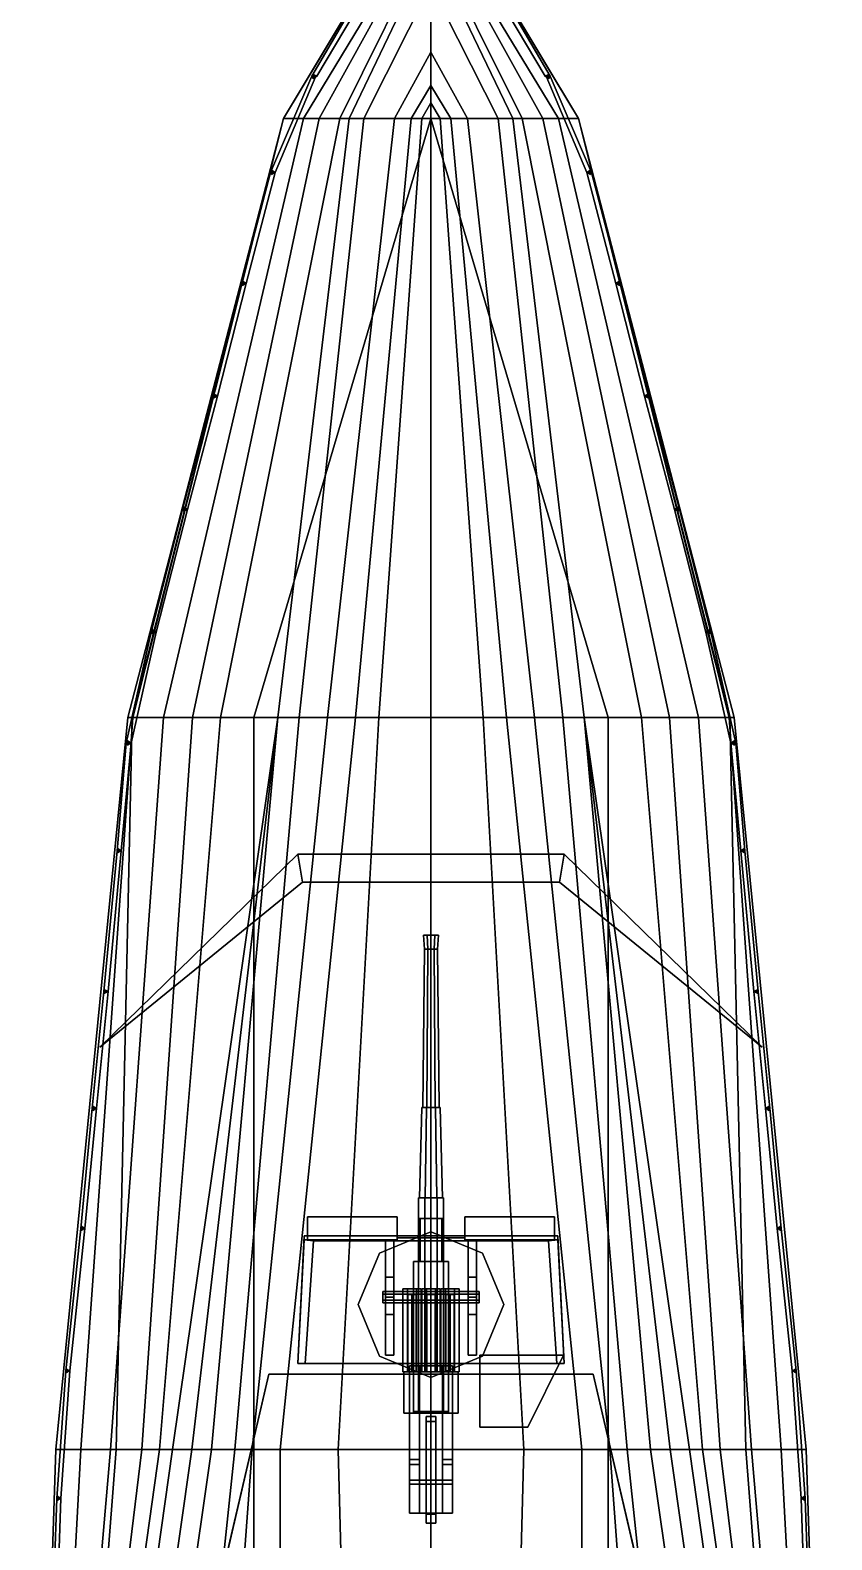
# Model space of a CAD drawing. Header units: millimetres. Extents: x -5 to 5, y -53 to 71.
# Drawn here: x -4.84 to 4.84, y 32.37 to 50.6 of the extents above; entities that cross this region are included whole.
import ezdxf

# ---------------------------------------------------------------- set-up
doc = ezdxf.new("R2010")
doc.units = ezdxf.units.MM
for name, color, linetype in [('gun', 1, 'Continuous'), ('r2', 6, 'Continuous'), ('railings', 6, 'Continuous'), ('sleeve', 5, 'Continuous'), ('turret', 2, 'Continuous')]:
    doc.layers.add(name, color=color, linetype=linetype)

msp = doc.modelspace()

# ---------------------------------------------------------------- linework, layer by layer
for points in [[(0, 52.5, 6.83), (0, 52.49, 6.62), (-1.78, 49.53, 5.99), (-1.78, 49.53, 6.21)], [(0, 52.5, 6.83), (0, 52.5, 6.83), (-1.78, 49.53, 6.21), (0, 49.53, 6.23)], [(1.78, 49.53, 6.21), (1.78, 49.53, 5.99), (0, 52.49, 6.62), (0, 52.5, 6.83)], [(0, 49.53, 6.23), (1.78, 49.53, 6.21), (0, 52.5, 6.83)], [(0, 52.49, 6.62), (0, 52.07, 5.67), (-1.54, 49.53, 5.67), (-1.78, 49.53, 5.99)], [(1.78, 49.53, 5.99), (1.54, 49.53, 5.67), (0, 52.07, 5.67), (0, 52.49, 6.62)], [(0, 52.07, 5.67), (0, 51.97, 5.39), (-1.35, 49.53, 5.39), (-1.54, 49.53, 5.67)], [(0, 51.97, 5.39), (0, 51.75, 4.77), (-1.1, 49.53, 4.77), (-1.35, 49.53, 5.39)], [(1.54, 49.53, 5.67), (1.35, 49.53, 5.39), (0, 51.97, 5.39), (0, 52.07, 5.67)], [(1.35, 49.53, 5.39), (1.1, 49.53, 4.77), (0, 51.75, 4.77), (0, 51.97, 5.39)], [(0, 51.75, 4.77), (0, 51.59, 4.27), (-0.99, 49.53, 4.27), (-1.1, 49.53, 4.77)], [(0, 51.59, 4.27), (0, 51.14, 2.89), (-0.81, 49.53, 2.89), (-0.99, 49.53, 4.27)], [(1.1, 49.53, 4.77), (0.99, 49.53, 4.27), (0, 51.59, 4.27), (0, 51.75, 4.77)], [(0.99, 49.53, 4.27), (0.81, 49.53, 2.89), (0, 51.14, 2.89), (0, 51.59, 4.27)], [(0, 51.14, 2.89), (0, 50.33, 0.04), (-0.44, 49.53, 0.04), (-0.81, 49.53, 2.89)], [(0.81, 49.53, 2.89), (0.44, 49.53, 0.04), (0, 50.33, 0.04), (0, 51.14, 2.89)], [(0, 50.33, 0.04), (0, 49.93, -1.58), (-0.24, 49.53, -1.58), (-0.44, 49.53, 0.04)], [(0.44, 49.53, 0.04), (0.24, 49.53, -1.58), (0, 49.93, -1.58), (0, 50.33, 0.04)], [(0, 49.93, -1.58), (0, 49.72, -2.61), (-0.11, 49.53, -2.61), (-0.24, 49.53, -1.58)], [(0.24, 49.53, -1.58), (0.11, 49.53, -2.61), (0, 49.72, -2.61), (0, 49.93, -1.58)], [(0, 49.53, -2.91), (-0.11, 49.53, -2.61), (0, 49.72, -2.61), (0, 49.65, -2.91)], [(0, 49.65, -2.91), (0, 49.72, -2.61), (0.11, 49.53, -2.61), (0, 49.53, -2.91)], [(-1.78, 49.53, 6.21), (-1.78, 49.53, 5.99), (-3.6, 42.3, 5.27), (-3.66, 42.3, 5.46)], [(-1.78, 49.53, 6.21), (-1.78, 49.53, 6.21), (-3.66, 42.3, 5.46), (-3.61, 42.3, 5.53)], [(0, 49.53, 6.23), (-1.78, 49.53, 6.21), (-3.61, 42.3, 5.53), (-2.14, 42.3, 5.55)], [(-1.78, 49.53, 5.99), (-1.54, 49.53, 5.67), (-3.23, 42.3, 4.77), (-3.6, 42.3, 5.27)], [(-1.54, 49.53, 5.67), (-1.35, 49.53, 5.39), (-2.88, 42.3, 4.01), (-3.23, 42.3, 4.77)], [(-1.35, 49.53, 5.39), (-1.1, 49.53, 4.77), (-2.54, 42.3, 2.89), (-2.88, 42.3, 4.01)], [(-1.1, 49.53, 4.77), (-0.99, 49.53, 4.27), (-1.85, 42.3, 0.04), (-2.54, 42.3, 2.89)], [(0, 49.53, 6.23), (0, 49.53, 6.23), (-2.14, 42.3, 5.55), (0, 42.3, 5.6)], [(-0.99, 49.53, 4.27), (-0.81, 49.53, 2.89), (-1.59, 42.3, -0.83), (-1.85, 42.3, 0.04)], [(-0.81, 49.53, 2.89), (-0.44, 49.53, 0.04), (-1.25, 42.3, -1.58), (-1.59, 42.3, -0.83)], [(-0.44, 49.53, 0.04), (-0.24, 49.53, -1.58), (-0.91, 42.3, -2.13), (-1.25, 42.3, -1.58)], [(-0.24, 49.53, -1.58), (-0.11, 49.53, -2.61), (-0.63, 42.3, -2.45), (-0.91, 42.3, -2.13)], [(0, 42.3, -2.91), (-0.63, 42.3, -2.45), (-0.11, 49.53, -2.61), (0, 49.53, -2.91)], [(0, 49.53, -2.91), (0.11, 49.53, -2.61), (0.63, 42.3, -2.45), (0, 42.3, -2.91)], [(0, 42.3, 5.6), (2.14, 42.3, 5.55), (0, 49.53, 6.23)], [(2.14, 42.3, 5.55), (3.61, 42.3, 5.53), (1.78, 49.53, 6.21), (0, 49.53, 6.23)], [(0.91, 42.3, -2.13), (0.63, 42.3, -2.45), (0.11, 49.53, -2.61), (0.24, 49.53, -1.58)], [(1.25, 42.3, -1.58), (0.91, 42.3, -2.13), (0.24, 49.53, -1.58), (0.44, 49.53, 0.04)], [(1.59, 42.3, -0.83), (1.25, 42.3, -1.58), (0.44, 49.53, 0.04), (0.81, 49.53, 2.89)], [(1.85, 42.3, 0.04), (1.59, 42.3, -0.83), (0.81, 49.53, 2.89), (0.99, 49.53, 4.27)], [(2.54, 42.3, 2.89), (1.85, 42.3, 0.04), (0.99, 49.53, 4.27), (1.1, 49.53, 4.77)], [(2.88, 42.3, 4.01), (2.54, 42.3, 2.89), (1.1, 49.53, 4.77), (1.35, 49.53, 5.39)], [(3.23, 42.3, 4.77), (2.88, 42.3, 4.01), (1.35, 49.53, 5.39), (1.54, 49.53, 5.67)], [(3.6, 42.3, 5.27), (3.23, 42.3, 4.77), (1.54, 49.53, 5.67), (1.78, 49.53, 5.99)], [(3.66, 42.3, 5.46), (3.6, 42.3, 5.27), (1.78, 49.53, 5.99), (1.78, 49.53, 6.21)], [(3.61, 42.3, 5.53), (3.66, 42.3, 5.46), (1.78, 49.53, 6.21)], [(-3.66, 42.3, 5.46), (-3.6, 42.3, 5.27), (-4.23, 33.46, 4.51), (-4.53, 33.46, 5.33)], [(-3.61, 42.3, 5.53), (-3.66, 42.3, 5.46), (-4.53, 33.46, 5.33), (-3.8, 33.46, 5.48)], [(-3.6, 42.3, 5.27), (-3.23, 42.3, 4.77), (-3.87, 33.46, 3.31), (-4.23, 33.46, 4.51)], [(-3.23, 42.3, 4.77), (-2.88, 42.3, 4.01), (-3.49, 33.46, 1.33), (-3.87, 33.46, 3.31)], [(-2.14, 42.3, 5.55), (-3.61, 42.3, 5.53), (-3.8, 33.46, 5.48), (-2.14, 33.46, 5.55)], [(-2.88, 42.3, 4.01), (-2.54, 42.3, 2.89), (-3.28, 33.46, 0.07), (-3.49, 33.46, 1.33)], [(-2.54, 42.3, 2.89), (-1.85, 42.3, 0.04), (-3.12, 33.46, -0.54), (-3.28, 33.46, 0.07)], [(-1.85, 42.3, 0.04), (-1.85, 42.3, 0.04), (-2.89, 33.46, -1.2), (-3.12, 33.46, -0.54)], [(-1.85, 42.3, 0.04), (-1.85, 42.3, 0.04), (-2.65, 33.46, -1.58), (-2.89, 33.46, -1.2)], [(-1.85, 42.3, 0.04), (-1.59, 42.3, -0.83), (-2.37, 33.46, -1.92), (-2.65, 33.46, -1.58)], [(-1.59, 42.3, -0.83), (-1.25, 42.3, -1.58), (-2.16, 33.46, -2.13), (-2.37, 33.46, -1.92)], [(-1.25, 42.3, -1.58), (-0.91, 42.3, -2.13), (-1.82, 33.46, -2.34), (-2.16, 33.46, -2.13)], [(0, 42.3, 5.6), (-2.14, 42.3, 5.55), (-2.14, 33.46, 5.55), (0, 33.46, 5.6)], [(-0.91, 42.3, -2.13), (-0.63, 42.3, -2.45), (-1.12, 33.46, -2.65), (-1.82, 33.46, -2.34)], [(0, 33.46, -2.91), (-1.12, 33.46, -2.65), (-0.63, 42.3, -2.45), (0, 42.3, -2.91)], [(0, 42.3, -2.91), (0.63, 42.3, -2.45), (1.12, 33.46, -2.65), (0, 33.46, -2.91)], [(0, 33.46, 5.6), (2.14, 33.46, 5.55), (2.14, 42.3, 5.55), (0, 42.3, 5.6)], [(1.82, 33.46, -2.34), (1.12, 33.46, -2.65), (0.63, 42.3, -2.45), (0.91, 42.3, -2.13)], [(2.16, 33.46, -2.13), (1.82, 33.46, -2.34), (0.91, 42.3, -2.13), (1.25, 42.3, -1.58)], [(2.37, 33.46, -1.92), (2.16, 33.46, -2.13), (1.25, 42.3, -1.58), (1.59, 42.3, -0.83)], [(2.65, 33.46, -1.58), (2.37, 33.46, -1.92), (1.59, 42.3, -0.83), (1.85, 42.3, 0.04)], [(3.28, 33.46, 0.07), (3.12, 33.46, -0.54), (1.85, 42.3, 0.04), (2.54, 42.3, 2.89)], [(2.89, 33.46, -1.2), (2.65, 33.46, -1.58), (1.85, 42.3, 0.04)], [(3.12, 33.46, -0.54), (2.89, 33.46, -1.2), (1.85, 42.3, 0.04)], [(2.14, 33.46, 5.55), (3.8, 33.46, 5.48), (3.61, 42.3, 5.53), (2.14, 42.3, 5.55)], [(3.49, 33.46, 1.33), (3.28, 33.46, 0.07), (2.54, 42.3, 2.89), (2.88, 42.3, 4.01)], [(3.87, 33.46, 3.31), (3.49, 33.46, 1.33), (2.88, 42.3, 4.01), (3.23, 42.3, 4.77)], [(4.23, 33.46, 4.51), (3.87, 33.46, 3.31), (3.23, 42.3, 4.77), (3.6, 42.3, 5.27)], [(4.53, 33.46, 5.33), (4.23, 33.46, 4.51), (3.6, 42.3, 5.27), (3.66, 42.3, 5.46)], [(3.8, 33.46, 5.48), (4.53, 33.46, 5.33), (3.66, 42.3, 5.46), (3.61, 42.3, 5.53)], [(-4, 38.32, 5.55), (-4, 38.32, 5.61), (-1.61, 40.65, 6.47), (-1.55, 40.31, 5.55)], [(-1.55, 40.31, 5.55), (-1.61, 40.65, 6.47), (-4, 38.32, 5.61), (-4, 38.32, 5.55)], [(1.55, 40.31, 5.55), (1.61, 40.65, 6.47), (-1.61, 40.65, 6.47), (-1.55, 40.31, 5.55)], [(-1.55, 40.31, 5.55), (-1.61, 40.65, 6.47), (1.61, 40.65, 6.47), (1.55, 40.31, 5.55)], [(1.55, 40.31, 5.55), (1.61, 40.65, 6.47), (4, 38.32, 5.61), (4, 38.32, 5.55)], [(4, 38.32, 5.55), (4, 38.32, 5.61), (1.61, 40.65, 6.47), (1.55, 40.31, 5.55)], [(-2.57, 31.75, 7.61), (-1.96, 34.37, 8.42), (-2.36, 32.64, 8.26), (-3.03, 29.76, 7.5)], [(-3.03, 29.76, 7.5), (-2.36, 32.64, 8.26), (-1.96, 34.37, 8.42), (-2.57, 31.75, 7.61)], [(-2.57, 31.75, 7.61), (-1.96, 34.37, 8.42), (1.96, 34.37, 8.42), (2.57, 31.75, 7.61)], [(2.57, 31.75, 7.61), (1.96, 34.37, 8.42), (-1.96, 34.37, 8.42), (-2.57, 31.75, 7.61)], [(2.57, 31.75, 7.61), (1.96, 34.37, 8.42), (2.36, 32.64, 8.26), (3.03, 29.76, 7.5)], [(3.03, 29.76, 7.5), (2.36, 32.64, 8.26), (1.96, 34.37, 8.42), (2.57, 31.75, 7.61)], [(-4.53, 33.46, 5.33), (-4.23, 33.46, 4.51), (-4.74, 23.96, 4.15), (-4.84, 23.96, 5.29)], [(-3.8, 33.46, 5.48), (-4.53, 33.46, 5.33), (-4.84, 23.96, 5.29), (-4.54, 23.96, 5.34)], [(-4.23, 33.46, 4.51), (-3.87, 33.46, 3.31), (-4.69, 23.96, 2.83), (-4.74, 23.96, 4.15)], [(-3.87, 33.46, 3.31), (-3.49, 33.46, 1.33), (-4.65, 23.96, 1.33), (-4.69, 23.96, 2.83)], [(-3.49, 33.46, 1.33), (-3.28, 33.46, 0.07), (-4.61, 23.96, 0.07), (-4.65, 23.96, 1.33)], [(-3.28, 33.46, 0.07), (-3.12, 33.46, -0.54), (-4.46, 23.96, -0.54), (-4.61, 23.96, 0.07)], [(-2.14, 33.46, 5.55), (-3.8, 33.46, 5.48), (-4.54, 23.96, 5.34), (-2.14, 23.96, 5.44)], [(-3.12, 33.46, -0.54), (-2.89, 33.46, -1.2), (-4.24, 23.96, -1.2), (-4.46, 23.96, -0.54)], [(-2.89, 33.46, -1.2), (-2.65, 33.46, -1.58), (-4.01, 23.96, -1.58), (-4.24, 23.96, -1.2)], [(-2.65, 33.46, -1.58), (-2.37, 33.46, -1.92), (-3.37, 23.96, -2.08), (-4.01, 23.96, -1.58)], [(-2.37, 33.46, -1.92), (-2.16, 33.46, -2.13), (-2.86, 23.96, -2.34), (-3.37, 23.96, -2.08)], [(-2.16, 33.46, -2.13), (-1.82, 33.46, -2.34), (-1.82, 23.96, -2.62), (-2.86, 23.96, -2.34)], [(0, 33.46, 5.6), (-2.14, 33.46, 5.55), (-2.14, 23.96, 5.44), (0, 23.96, 5.46)], [(-1.82, 33.46, -2.34), (-1.12, 33.46, -2.65), (-0.87, 23.96, -2.79), (-1.82, 23.96, -2.62)], [(0, 23.96, -2.91), (-0.87, 23.96, -2.79), (-1.12, 33.46, -2.65), (0, 33.46, -2.91)], [(0, 33.46, -2.91), (1.12, 33.46, -2.65), (0.87, 23.96, -2.79), (0, 23.96, -2.91)], [(0, 23.96, 5.46), (2.14, 23.96, 5.44), (2.14, 33.46, 5.55), (0, 33.46, 5.6)], [(1.82, 23.96, -2.62), (0.87, 23.96, -2.79), (1.12, 33.46, -2.65), (1.82, 33.46, -2.34)], [(2.86, 23.96, -2.34), (1.82, 23.96, -2.62), (1.82, 33.46, -2.34), (2.16, 33.46, -2.13)], [(2.14, 23.96, 5.44), (4.54, 23.96, 5.34), (3.8, 33.46, 5.48), (2.14, 33.46, 5.55)], [(3.37, 23.96, -2.08), (2.86, 23.96, -2.34), (2.16, 33.46, -2.13), (2.37, 33.46, -1.92)], [(4.01, 23.96, -1.58), (3.37, 23.96, -2.08), (2.37, 33.46, -1.92), (2.65, 33.46, -1.58)], [(4.24, 23.96, -1.2), (4.01, 23.96, -1.58), (2.65, 33.46, -1.58), (2.89, 33.46, -1.2)], [(4.46, 23.96, -0.54), (4.24, 23.96, -1.2), (2.89, 33.46, -1.2), (3.12, 33.46, -0.54)], [(4.61, 23.96, 0.07), (4.46, 23.96, -0.54), (3.12, 33.46, -0.54), (3.28, 33.46, 0.07)], [(4.65, 23.96, 1.33), (4.61, 23.96, 0.07), (3.28, 33.46, 0.07), (3.49, 33.46, 1.33)], [(4.69, 23.96, 2.83), (4.65, 23.96, 1.33), (3.49, 33.46, 1.33), (3.87, 33.46, 3.31)], [(4.54, 23.96, 5.34), (4.84, 23.96, 5.29), (4.53, 33.46, 5.33), (3.8, 33.46, 5.48)], [(4.74, 23.96, 4.15), (4.69, 23.96, 2.83), (3.87, 33.46, 3.31), (4.23, 33.46, 4.51)], [(4.84, 23.96, 5.29), (4.74, 23.96, 4.15), (4.23, 33.46, 4.51), (4.53, 33.46, 5.33)]]:
    msp.add_3dface(points)
at = {"layer": 'gun'}
for points in [[(-0.045, 39.67, 7.158), (-0.09, 39.67, 7.08), (-0.08, 39.5, 7.08), (-0.04, 39.5, 7.149)], [(-0.09, 39.67, 7.08), (-0.045, 39.67, 7.002), (-0.04, 39.5, 7.011), (-0.08, 39.5, 7.08)], [(0.09, 39.67, 7.08), (-0.09, 39.67, 7.08), (-0.045, 39.67, 7.158), (0.045, 39.67, 7.158)], [(0.045, 39.67, 7.002), (-0.045, 39.67, 7.002), (-0.09, 39.67, 7.08), (0.09, 39.67, 7.08)], [(0.045, 39.67, 7.158), (-0.045, 39.67, 7.158), (-0.04, 39.5, 7.149), (0.04, 39.5, 7.149)], [(-0.045, 39.67, 7.002), (0.045, 39.67, 7.002), (0.04, 39.5, 7.011), (-0.04, 39.5, 7.011)], [(0.09, 39.67, 7.08), (0.045, 39.67, 7.158), (0.04, 39.5, 7.149), (0.08, 39.5, 7.08)], [(0.045, 39.67, 7.002), (0.09, 39.67, 7.08), (0.08, 39.5, 7.08), (0.04, 39.5, 7.011)], [(-0.04, 39.5, 7.149), (-0.08, 39.5, 7.08), (-0.1, 37.59, 7.08), (-0.05, 37.59, 7.167)], [(-0.08, 39.5, 7.08), (-0.04, 39.5, 7.011), (-0.05, 37.59, 6.993), (-0.1, 37.59, 7.08)], [(0.04, 39.5, 7.149), (-0.04, 39.5, 7.149), (-0.05, 37.59, 7.167), (0.05, 37.59, 7.167)], [(-0.04, 39.5, 7.011), (0.04, 39.5, 7.011), (0.05, 37.59, 6.993), (-0.05, 37.59, 6.993)], [(0.08, 39.5, 7.08), (0.04, 39.5, 7.149), (0.05, 37.59, 7.167), (0.1, 37.59, 7.08)], [(0.04, 39.5, 7.011), (0.08, 39.5, 7.08), (0.1, 37.59, 7.08), (0.05, 37.59, 6.993)], [(-0.055, 37.59, 7.175), (-0.11, 37.59, 7.08), (-0.14, 36.5, 7.08), (-0.07, 36.5, 7.201)], [(-0.11, 37.59, 7.08), (-0.055, 37.59, 6.985), (-0.07, 36.5, 6.959), (-0.14, 36.5, 7.08)], [(0.055, 37.59, 6.985), (-0.055, 37.59, 6.985), (-0.11, 37.59, 7.08), (0.11, 37.59, 7.08)], [(0.11, 37.59, 7.08), (-0.11, 37.59, 7.08), (-0.055, 37.59, 7.175), (0.055, 37.59, 7.175)], [(0.055, 37.59, 7.175), (-0.055, 37.59, 7.175), (-0.07, 36.5, 7.201), (0.07, 36.5, 7.201)], [(-0.055, 37.59, 6.985), (0.055, 37.59, 6.985), (0.07, 36.5, 6.959), (-0.07, 36.5, 6.959)], [(0.11, 37.59, 7.08), (0.055, 37.59, 7.175), (0.07, 36.5, 7.201), (0.14, 36.5, 7.08)], [(0.055, 37.59, 6.985), (0.11, 37.59, 7.08), (0.14, 36.5, 7.08), (0.07, 36.5, 6.959)], [(-0.075, 36.5, 7.21), (-0.15, 36.5, 7.08), (-0.15, 34.4, 7.08), (-0.075, 34.4, 7.21)], [(-0.15, 36.5, 7.08), (-0.075, 36.5, 6.95), (-0.075, 34.4, 6.95), (-0.15, 34.4, 7.08)], [(0.15, 36.5, 7.08), (-0.15, 36.5, 7.08), (-0.075, 36.5, 7.21), (0.075, 36.5, 7.21)], [(0.075, 36.5, 6.95), (-0.075, 36.5, 6.95), (-0.15, 36.5, 7.08), (0.15, 36.5, 7.08)], [(0.075, 36.5, 7.21), (-0.075, 36.5, 7.21), (-0.075, 34.4, 7.21), (0.075, 34.4, 7.21)], [(-0.075, 36.5, 6.95), (0.075, 36.5, 6.95), (0.075, 34.4, 6.95), (-0.075, 34.4, 6.95)], [(0.15, 36.5, 7.08), (0.075, 36.5, 7.21), (0.075, 34.4, 7.21), (0.15, 34.4, 7.08)], [(0.075, 36.5, 6.95), (0.15, 36.5, 7.08), (0.15, 34.4, 7.08), (0.075, 34.4, 6.95)], [(-0.23, 35.33, 6.92), (-0.28, 35.33, 6.87), (-0.28, 34.4, 6.87), (-0.23, 34.4, 6.92)], [(-0.28, 35.33, 6.87), (-0.23, 35.33, 6.82), (-0.23, 34.4, 6.82), (-0.28, 34.4, 6.87)], [(-0.18, 35.33, 6.87), (-0.23, 35.33, 6.92), (-0.23, 34.4, 6.92), (-0.18, 34.4, 6.87)], [(-0.23, 35.33, 6.82), (-0.18, 35.33, 6.87), (-0.18, 34.4, 6.87), (-0.23, 34.4, 6.82)], [(0, 35.33, 7.44), (-0.05, 35.33, 7.39), (-0.05, 34.4, 7.39), (0, 34.4, 7.44)], [(-0.05, 35.33, 7.39), (0, 35.33, 7.34), (0, 34.4, 7.34), (-0.05, 34.4, 7.39)], [(0.05, 35.33, 7.39), (0, 35.33, 7.44), (0, 34.4, 7.44), (0.05, 34.4, 7.39)], [(0, 35.33, 7.34), (0.05, 35.33, 7.39), (0.05, 34.4, 7.39), (0, 34.4, 7.34)], [(0.23, 35.33, 6.92), (0.18, 35.33, 6.87), (0.18, 34.4, 6.87), (0.23, 34.4, 6.92)], [(0.18, 35.33, 6.87), (0.23, 35.33, 6.82), (0.23, 34.4, 6.82), (0.18, 34.4, 6.87)], [(0.28, 35.33, 6.87), (0.23, 35.33, 6.92), (0.23, 34.4, 6.92), (0.28, 34.4, 6.87)], [(0.23, 35.33, 6.82), (0.28, 35.33, 6.87), (0.28, 34.4, 6.87), (0.23, 34.4, 6.82)], [(0.33, 34.4, 6.78), (0.33, 33.9, 6.78), (-0.33, 33.9, 6.78), (-0.33, 34.4, 6.78)], [(-0.33, 34.4, 6.78), (-0.33, 33.9, 6.78), (-0.33, 33.9, 6.92), (-0.33, 34.4, 6.92)], [(0.33, 34.4, 6.92), (0.33, 34.4, 6.78), (-0.33, 34.4, 6.78), (-0.33, 34.4, 6.92)], [(-0.33, 34.4, 6.92), (-0.33, 33.9, 6.92), (-0.21, 33.9, 6.92), (-0.21, 34.4, 6.92)], [(-0.21, 34.4, 6.92), (-0.21, 33.9, 6.92), (-0.21, 33.9, 7.29), (-0.21, 34.4, 7.29)], [(0.21, 34.4, 7.29), (0.21, 34.4, 6.92), (-0.21, 34.4, 6.92), (-0.21, 34.4, 7.29)], [(-0.21, 34.4, 7.29), (-0.21, 33.92, 7.29), (-0.15, 33.92, 7.51), (-0.15, 34.4, 7.51)], [(0.15, 34.4, 7.51), (0.21, 34.4, 7.29), (-0.21, 34.4, 7.29), (-0.15, 34.4, 7.51)], [(-0.15, 34.4, 7.51), (-0.15, 33.92, 7.51), (0.15, 33.92, 7.51), (0.15, 34.4, 7.51)], [(0.15, 33.92, 7.51), (0.21, 33.92, 7.29), (0.21, 34.4, 7.29), (0.15, 34.4, 7.51)], [(0.21, 33.9, 7.29), (0.21, 33.9, 6.92), (0.21, 34.4, 6.92), (0.21, 34.4, 7.29)], [(0.21, 34.4, 6.92), (0.21, 33.9, 6.92), (0.33, 33.9, 6.92), (0.33, 34.4, 6.92)], [(0.33, 33.9, 6.92), (0.33, 33.9, 6.78), (0.33, 34.4, 6.78), (0.33, 34.4, 6.92)], [(-0.21, 33.92, 7.29), (-0.21, 33.9, 7.29), (0.21, 33.9, 7.29), (0.21, 33.92, 7.29)], [(-0.15, 33.92, 7.51), (-0.21, 33.92, 7.29), (0.21, 33.92, 7.29), (0.15, 33.92, 7.51)], [(-0.33, 33.9, 6.92), (-0.33, 33.9, 6.78), (0.33, 33.9, 6.78), (0.33, 33.9, 6.92)], [(-0.21, 33.9, 7.29), (-0.21, 33.9, 6.92), (0.21, 33.9, 6.92), (0.21, 33.9, 7.29)]]:
    msp.add_3dface(points, dxfattribs=at)
at = {"layer": 'r2'}
for points in [[(-1.44, 50.04, 7.23), (-0.74, 51.24, 7.48), (-0.69, 51.2, 7.48), (-1.38, 50.04, 7.23)], [(-1.38, 50.04, 7.23), (-0.69, 51.2, 7.48), (-0.74, 51.24, 7.48), (-1.44, 50.04, 7.23)], [(-1.88, 48.88, 7.08), (-1.39, 50.04, 7.23), (-1.44, 50.04, 7.23), (-1.94, 48.88, 7.08)], [(-1.94, 48.88, 7.08), (-1.44, 50.04, 7.23), (-1.39, 50.04, 7.23), (-1.88, 48.88, 7.08)], [(-1.425, 50.066, 6.31), (-1.38, 50.04, 6.31), (-1.38, 50.04, 7.23), (-1.425, 50.066, 7.23)], [(-1.425, 50.014, 6.31), (-1.425, 50.066, 6.31), (-1.425, 50.066, 7.23), (-1.425, 50.014, 7.23)], [(-1.38, 50.04, 6.31), (-1.425, 50.014, 6.31), (-1.425, 50.014, 7.23), (-1.38, 50.04, 7.23)], [(-2.29, 47.54, 6.95), (-1.94, 48.88, 7.08), (-1.88, 48.88, 7.08), (-2.23, 47.54, 6.95)], [(-2.23, 47.54, 6.95), (-1.88, 48.88, 7.08), (-1.94, 48.88, 7.08), (-2.29, 47.54, 6.95)], [(-1.925, 48.906, 6.16), (-1.88, 48.88, 6.16), (-1.88, 48.88, 7.08), (-1.925, 48.906, 7.08)], [(-1.925, 48.854, 6.16), (-1.925, 48.906, 6.16), (-1.925, 48.906, 7.08), (-1.925, 48.854, 7.08)], [(-1.88, 48.88, 6.16), (-1.925, 48.854, 6.16), (-1.925, 48.854, 7.08), (-1.88, 48.88, 7.08)], [(-2.64, 46.18, 6.8), (-2.29, 47.54, 6.95), (-2.23, 47.54, 6.95), (-2.58, 46.18, 6.8)], [(-2.58, 46.18, 6.8), (-2.23, 47.54, 6.95), (-2.29, 47.54, 6.95), (-2.64, 46.18, 6.8)], [(-2.275, 47.566, 6.03), (-2.23, 47.54, 6.03), (-2.23, 47.54, 6.95), (-2.275, 47.566, 6.95)], [(-2.275, 47.514, 6.03), (-2.275, 47.566, 6.03), (-2.275, 47.566, 6.95), (-2.275, 47.514, 6.95)], [(-2.23, 47.54, 6.03), (-2.275, 47.514, 6.03), (-2.275, 47.514, 6.95), (-2.23, 47.54, 6.95)], [(-2.94, 44.81, 6.66), (-2.58, 46.18, 6.8), (-2.64, 46.18, 6.8), (-3, 44.81, 6.66)], [(-3, 44.81, 6.66), (-2.64, 46.18, 6.8), (-2.58, 46.18, 6.8), (-2.94, 44.81, 6.66)], [(-2.625, 46.206, 5.88), (-2.58, 46.18, 5.88), (-2.58, 46.18, 6.8), (-2.625, 46.206, 6.8)], [(-2.625, 46.154, 5.88), (-2.625, 46.206, 5.88), (-2.625, 46.206, 6.8), (-2.625, 46.154, 6.8)], [(-2.58, 46.18, 5.88), (-2.625, 46.154, 5.88), (-2.625, 46.154, 6.8), (-2.58, 46.18, 6.8)], [(-3.32, 43.33, 6.52), (-2.94, 44.81, 6.66), (-3, 44.81, 6.66), (-3.38, 43.33, 6.52)], [(-3.38, 43.33, 6.52), (-3, 44.81, 6.66), (-2.94, 44.81, 6.66), (-3.32, 43.33, 6.52)], [(-2.985, 44.836, 5.74), (-2.94, 44.81, 5.74), (-2.94, 44.81, 6.66), (-2.985, 44.836, 6.66)], [(-2.985, 44.784, 5.74), (-2.985, 44.836, 5.74), (-2.985, 44.836, 6.66), (-2.985, 44.784, 6.66)], [(-2.94, 44.81, 5.74), (-2.985, 44.784, 5.74), (-2.985, 44.784, 6.66), (-2.94, 44.81, 6.66)], [(-3.62, 41.99, 6.47), (-3.32, 43.33, 6.52), (-3.38, 43.33, 6.52), (-3.68, 41.99, 6.47)], [(-3.68, 41.99, 6.47), (-3.38, 43.33, 6.52), (-3.32, 43.33, 6.52), (-3.62, 41.99, 6.47)], [(-3.365, 43.356, 5.6), (-3.32, 43.33, 5.6), (-3.32, 43.33, 6.52), (-3.365, 43.356, 6.52)], [(-3.365, 43.304, 5.6), (-3.365, 43.356, 5.6), (-3.365, 43.356, 6.52), (-3.365, 43.304, 6.52)], [(-3.32, 43.33, 5.6), (-3.365, 43.304, 5.6), (-3.365, 43.304, 6.52), (-3.32, 43.33, 6.52)], [(-3.79, 40.69, 6.43), (-3.68, 41.99, 6.47), (-3.62, 41.99, 6.47), (-3.74, 40.69, 6.43)], [(-3.74, 40.69, 6.43), (-3.62, 41.99, 6.47), (-3.68, 41.99, 6.47), (-3.79, 40.69, 6.43)], [(-3.665, 42.016, 5.55), (-3.62, 41.99, 5.55), (-3.62, 41.99, 6.47), (-3.665, 42.016, 6.47)], [(-3.665, 41.964, 5.55), (-3.665, 42.016, 5.55), (-3.665, 42.016, 6.47), (-3.665, 41.964, 6.47)], [(-3.62, 41.99, 5.55), (-3.665, 41.964, 5.55), (-3.665, 41.964, 6.47), (-3.62, 41.99, 6.47)], [(-3.95, 38.99, 6.35), (-3.79, 40.69, 6.43), (-3.74, 40.69, 6.43), (-3.9, 38.99, 6.35)], [(-3.9, 38.99, 6.35), (-3.74, 40.69, 6.43), (-3.79, 40.69, 6.43), (-3.95, 38.99, 6.35)], [(-3.785, 40.664, 5.51), (-3.785, 40.716, 5.51), (-3.785, 40.716, 6.43), (-3.785, 40.664, 6.43)], [(-3.785, 40.716, 5.51), (-3.74, 40.69, 5.51), (-3.74, 40.69, 6.43), (-3.785, 40.716, 6.43)], [(-3.74, 40.69, 5.51), (-3.785, 40.664, 5.51), (-3.785, 40.664, 6.43), (-3.74, 40.69, 6.43)], [(-3.945, 38.964, 5.43), (-3.945, 39.016, 5.43), (-3.945, 39.016, 6.35), (-3.945, 38.964, 6.35)], [(-3.945, 39.016, 5.43), (-3.9, 38.99, 5.43), (-3.9, 38.99, 6.35), (-3.945, 39.016, 6.35)], [(-4.04, 37.58, 6.35), (-3.9, 38.99, 6.35), (-3.95, 38.99, 6.35), (-4.09, 37.58, 6.35)], [(-4.09, 37.58, 6.35), (-3.95, 38.99, 6.35), (-3.9, 38.99, 6.35), (-4.04, 37.58, 6.35)], [(-3.9, 38.99, 5.43), (-3.945, 38.964, 5.43), (-3.945, 38.964, 6.35), (-3.9, 38.99, 6.35)], [(-4.23, 36.13, 6.35), (-4.09, 37.58, 6.35), (-4.04, 37.58, 6.35), (-4.18, 36.13, 6.35)], [(-4.18, 36.13, 6.35), (-4.04, 37.58, 6.35), (-4.09, 37.58, 6.35), (-4.23, 36.13, 6.35)], [(-4.085, 37.606, 5.43), (-4.04, 37.58, 5.43), (-4.04, 37.58, 6.35), (-4.085, 37.606, 6.35)], [(-4.085, 37.554, 5.43), (-4.085, 37.606, 5.43), (-4.085, 37.606, 6.35), (-4.085, 37.554, 6.35)], [(-4.04, 37.58, 5.43), (-4.085, 37.554, 5.43), (-4.085, 37.554, 6.35), (-4.04, 37.58, 6.35)], [(-4.36, 34.41, 6.35), (-4.18, 36.13, 6.35), (-4.23, 36.13, 6.35), (-4.41, 34.41, 6.35)], [(-4.41, 34.41, 6.35), (-4.23, 36.13, 6.35), (-4.18, 36.13, 6.35), (-4.36, 34.41, 6.35)], [(-4.225, 36.104, 5.43), (-4.225, 36.156, 5.43), (-4.225, 36.156, 6.35), (-4.225, 36.104, 6.35)], [(-4.225, 36.156, 5.43), (-4.18, 36.13, 5.43), (-4.18, 36.13, 6.35), (-4.225, 36.156, 6.35)], [(-4.18, 36.13, 5.43), (-4.225, 36.104, 5.43), (-4.225, 36.104, 6.35), (-4.18, 36.13, 6.35)], [(-4.47, 32.87, 6.35), (-4.36, 34.41, 6.35), (-4.41, 34.41, 6.35), (-4.52, 32.87, 6.35)], [(-4.52, 32.87, 6.35), (-4.41, 34.41, 6.35), (-4.36, 34.41, 6.35), (-4.47, 32.87, 6.35)], [(-4.405, 34.436, 5.43), (-4.36, 34.41, 5.43), (-4.36, 34.41, 6.35), (-4.405, 34.436, 6.35)], [(-4.405, 34.384, 5.43), (-4.405, 34.436, 5.43), (-4.405, 34.436, 6.35), (-4.405, 34.384, 6.35)], [(-4.36, 34.41, 5.43), (-4.405, 34.384, 5.43), (-4.405, 34.384, 6.35), (-4.36, 34.41, 6.35)], [(-4.8, 24.82, 6.35), (-4.52, 32.87, 6.35), (-4.47, 32.87, 6.35), (-4.74, 24.82, 6.35)], [(-4.74, 24.82, 6.35), (-4.47, 32.87, 6.35), (-4.52, 32.87, 6.35), (-4.8, 24.82, 6.35)], [(-4.515, 32.844, 5.43), (-4.515, 32.896, 5.43), (-4.515, 32.896, 6.35), (-4.515, 32.844, 6.35)], [(-4.515, 32.896, 5.43), (-4.47, 32.87, 5.43), (-4.47, 32.87, 6.35), (-4.515, 32.896, 6.35)], [(-4.47, 32.87, 5.43), (-4.515, 32.844, 5.43), (-4.515, 32.844, 6.35), (-4.47, 32.87, 6.35)]]:
    msp.add_3dface(points, dxfattribs=at)
at = {"layer": 'railings'}
for points in [[(1.44, 50.04, 7.23), (0.74, 51.24, 7.48), (0.69, 51.2, 7.48), (1.38, 50.04, 7.23)], [(1.38, 50.04, 7.23), (0.69, 51.2, 7.48), (0.74, 51.24, 7.48), (1.44, 50.04, 7.23)], [(1.425, 50.066, 6.31), (1.38, 50.04, 6.31), (1.38, 50.04, 7.23), (1.425, 50.066, 7.23)], [(1.38, 50.04, 6.31), (1.425, 50.014, 6.31), (1.425, 50.014, 7.23), (1.38, 50.04, 7.23)], [(1.88, 48.88, 7.08), (1.39, 50.04, 7.23), (1.44, 50.04, 7.23), (1.94, 48.88, 7.08)], [(1.94, 48.88, 7.08), (1.44, 50.04, 7.23), (1.39, 50.04, 7.23), (1.88, 48.88, 7.08)], [(1.425, 50.014, 6.31), (1.425, 50.066, 6.31), (1.425, 50.066, 7.23), (1.425, 50.014, 7.23)], [(1.925, 48.906, 6.16), (1.88, 48.88, 6.16), (1.88, 48.88, 7.08), (1.925, 48.906, 7.08)], [(1.88, 48.88, 6.16), (1.925, 48.854, 6.16), (1.925, 48.854, 7.08), (1.88, 48.88, 7.08)], [(2.29, 47.54, 6.95), (1.94, 48.88, 7.08), (1.88, 48.88, 7.08), (2.23, 47.54, 6.95)], [(2.23, 47.54, 6.95), (1.88, 48.88, 7.08), (1.94, 48.88, 7.08), (2.29, 47.54, 6.95)], [(1.925, 48.854, 6.16), (1.925, 48.906, 6.16), (1.925, 48.906, 7.08), (1.925, 48.854, 7.08)], [(2.275, 47.566, 6.03), (2.23, 47.54, 6.03), (2.23, 47.54, 6.95), (2.275, 47.566, 6.95)], [(2.23, 47.54, 6.03), (2.275, 47.514, 6.03), (2.275, 47.514, 6.95), (2.23, 47.54, 6.95)], [(2.58, 46.18, 6.8), (2.23, 47.54, 6.95), (2.29, 47.54, 6.95), (2.64, 46.18, 6.8)], [(2.64, 46.18, 6.8), (2.29, 47.54, 6.95), (2.23, 47.54, 6.95), (2.58, 46.18, 6.8)], [(2.275, 47.514, 6.03), (2.275, 47.566, 6.03), (2.275, 47.566, 6.95), (2.275, 47.514, 6.95)], [(2.625, 46.206, 5.88), (2.58, 46.18, 5.88), (2.58, 46.18, 6.8), (2.625, 46.206, 6.8)], [(2.58, 46.18, 5.88), (2.625, 46.154, 5.88), (2.625, 46.154, 6.8), (2.58, 46.18, 6.8)], [(3, 44.81, 6.66), (2.64, 46.18, 6.8), (2.58, 46.18, 6.8), (2.94, 44.81, 6.66)], [(2.94, 44.81, 6.66), (2.58, 46.18, 6.8), (2.64, 46.18, 6.8), (3, 44.81, 6.66)], [(2.625, 46.154, 5.88), (2.625, 46.206, 5.88), (2.625, 46.206, 6.8), (2.625, 46.154, 6.8)], [(2.985, 44.836, 5.74), (2.94, 44.81, 5.74), (2.94, 44.81, 6.66), (2.985, 44.836, 6.66)], [(2.94, 44.81, 5.74), (2.985, 44.784, 5.74), (2.985, 44.784, 6.66), (2.94, 44.81, 6.66)], [(3.32, 43.33, 6.52), (2.94, 44.81, 6.66), (3, 44.81, 6.66), (3.38, 43.33, 6.52)], [(3.38, 43.33, 6.52), (3, 44.81, 6.66), (2.94, 44.81, 6.66), (3.32, 43.33, 6.52)], [(2.985, 44.784, 5.74), (2.985, 44.836, 5.74), (2.985, 44.836, 6.66), (2.985, 44.784, 6.66)], [(3.365, 43.356, 5.6), (3.32, 43.33, 5.6), (3.32, 43.33, 6.52), (3.365, 43.356, 6.52)], [(3.32, 43.33, 5.6), (3.365, 43.304, 5.6), (3.365, 43.304, 6.52), (3.32, 43.33, 6.52)], [(3.68, 41.99, 6.47), (3.38, 43.33, 6.52), (3.32, 43.33, 6.52), (3.62, 41.99, 6.47)], [(3.62, 41.99, 6.47), (3.32, 43.33, 6.52), (3.38, 43.33, 6.52), (3.68, 41.99, 6.47)], [(3.365, 43.304, 5.6), (3.365, 43.356, 5.6), (3.365, 43.356, 6.52), (3.365, 43.304, 6.52)], [(3.665, 42.016, 5.55), (3.62, 41.99, 5.55), (3.62, 41.99, 6.47), (3.665, 42.016, 6.47)], [(3.62, 41.99, 5.55), (3.665, 41.964, 5.55), (3.665, 41.964, 6.47), (3.62, 41.99, 6.47)], [(3.74, 40.69, 6.43), (3.62, 41.99, 6.47), (3.68, 41.99, 6.47), (3.79, 40.69, 6.43)], [(3.79, 40.69, 6.43), (3.68, 41.99, 6.47), (3.62, 41.99, 6.47), (3.74, 40.69, 6.43)], [(3.665, 41.964, 5.55), (3.665, 42.016, 5.55), (3.665, 42.016, 6.47), (3.665, 41.964, 6.47)], [(3.785, 40.716, 5.51), (3.74, 40.69, 5.51), (3.74, 40.69, 6.43), (3.785, 40.716, 6.43)], [(3.74, 40.69, 5.51), (3.785, 40.664, 5.51), (3.785, 40.664, 6.43), (3.74, 40.69, 6.43)], [(3.95, 38.99, 6.35), (3.79, 40.69, 6.43), (3.74, 40.69, 6.43), (3.9, 38.99, 6.35)], [(3.9, 38.99, 6.35), (3.74, 40.69, 6.43), (3.79, 40.69, 6.43), (3.95, 38.99, 6.35)], [(3.785, 40.664, 5.51), (3.785, 40.716, 5.51), (3.785, 40.716, 6.43), (3.785, 40.664, 6.43)], [(3.945, 39.016, 5.43), (3.9, 38.99, 5.43), (3.9, 38.99, 6.35), (3.945, 39.016, 6.35)], [(3.945, 38.964, 5.43), (3.945, 39.016, 5.43), (3.945, 39.016, 6.35), (3.945, 38.964, 6.35)], [(3.9, 38.99, 5.43), (3.945, 38.964, 5.43), (3.945, 38.964, 6.35), (3.9, 38.99, 6.35)], [(4.04, 37.58, 6.35), (3.9, 38.99, 6.35), (3.95, 38.99, 6.35), (4.09, 37.58, 6.35)], [(4.09, 37.58, 6.35), (3.95, 38.99, 6.35), (3.9, 38.99, 6.35), (4.04, 37.58, 6.35)], [(4.085, 37.606, 5.43), (4.04, 37.58, 5.43), (4.04, 37.58, 6.35), (4.085, 37.606, 6.35)], [(4.04, 37.58, 5.43), (4.085, 37.554, 5.43), (4.085, 37.554, 6.35), (4.04, 37.58, 6.35)], [(4.23, 36.13, 6.35), (4.09, 37.58, 6.35), (4.04, 37.58, 6.35), (4.18, 36.13, 6.35)], [(4.18, 36.13, 6.35), (4.04, 37.58, 6.35), (4.09, 37.58, 6.35), (4.23, 36.13, 6.35)], [(4.085, 37.554, 5.43), (4.085, 37.606, 5.43), (4.085, 37.606, 6.35), (4.085, 37.554, 6.35)], [(4.225, 36.156, 5.43), (4.18, 36.13, 5.43), (4.18, 36.13, 6.35), (4.225, 36.156, 6.35)], [(4.18, 36.13, 5.43), (4.225, 36.104, 5.43), (4.225, 36.104, 6.35), (4.18, 36.13, 6.35)], [(4.36, 34.41, 6.35), (4.18, 36.13, 6.35), (4.23, 36.13, 6.35), (4.41, 34.41, 6.35)], [(4.41, 34.41, 6.35), (4.23, 36.13, 6.35), (4.18, 36.13, 6.35), (4.36, 34.41, 6.35)], [(4.225, 36.104, 5.43), (4.225, 36.156, 5.43), (4.225, 36.156, 6.35), (4.225, 36.104, 6.35)], [(4.405, 34.436, 5.43), (4.36, 34.41, 5.43), (4.36, 34.41, 6.35), (4.405, 34.436, 6.35)], [(4.36, 34.41, 5.43), (4.405, 34.384, 5.43), (4.405, 34.384, 6.35), (4.36, 34.41, 6.35)], [(4.52, 32.87, 6.35), (4.41, 34.41, 6.35), (4.36, 34.41, 6.35), (4.47, 32.87, 6.35)], [(4.47, 32.87, 6.35), (4.36, 34.41, 6.35), (4.41, 34.41, 6.35), (4.52, 32.87, 6.35)], [(4.405, 34.384, 5.43), (4.405, 34.436, 5.43), (4.405, 34.436, 6.35), (4.405, 34.384, 6.35)], [(4.515, 32.896, 5.43), (4.47, 32.87, 5.43), (4.47, 32.87, 6.35), (4.515, 32.896, 6.35)], [(4.47, 32.87, 5.43), (4.515, 32.844, 5.43), (4.515, 32.844, 6.35), (4.47, 32.87, 6.35)], [(4.74, 24.82, 6.35), (4.47, 32.87, 6.35), (4.52, 32.87, 6.35), (4.8, 24.82, 6.35)], [(4.8, 24.82, 6.35), (4.52, 32.87, 6.35), (4.47, 32.87, 6.35), (4.74, 24.82, 6.35)], [(4.515, 32.844, 5.43), (4.515, 32.896, 5.43), (4.515, 32.896, 6.35), (4.515, 32.844, 6.35)]]:
    msp.add_3dface(points, dxfattribs=at)
at = {"layer": 'sleeve'}
for points in [[(0.15, 36.5, 6.95), (0.15, 36.5, 6.68), (-0.15, 36.5, 6.68), (-0.15, 36.5, 6.95)], [(-0.15, 36.5, 6.68), (-0.15, 36.25, 6.68), (-0.15, 36.25, 6.95), (-0.15, 36.5, 6.95)], [(0.15, 36.5, 6.68), (0.15, 36.25, 6.68), (-0.15, 36.25, 6.68), (-0.15, 36.5, 6.68)], [(-0.15, 36.5, 6.95), (-0.15, 36.25, 6.95), (0.15, 36.25, 6.95), (0.15, 36.5, 6.95)], [(0.15, 36.25, 6.95), (0.15, 36.25, 6.68), (0.15, 36.5, 6.68), (0.15, 36.5, 6.95)], [(-0.15, 36.25, 6.95), (-0.15, 36.25, 6.68), (0.15, 36.25, 6.68), (0.15, 36.25, 6.95)], [(-0.13, 36.25, 6.72), (-0.13, 35.73, 6.72), (-0.13, 35.73, 6.89), (-0.13, 36.25, 6.89)], [(0.13, 36.25, 6.72), (0.13, 35.73, 6.72), (-0.13, 35.73, 6.72), (-0.13, 36.25, 6.72)], [(-0.13, 36.25, 6.89), (-0.13, 35.73, 6.89), (0.13, 35.73, 6.89), (0.13, 36.25, 6.89)], [(0.13, 35.73, 6.89), (0.13, 35.73, 6.72), (0.13, 36.25, 6.72), (0.13, 36.25, 6.89)], [(-0.21, 35.73, 7.29), (-0.21, 34.4, 7.29), (0.21, 34.4, 7.29), (0.21, 35.73, 7.29)], [(-0.21, 35.73, 6.79), (-0.21, 34.4, 6.79), (-0.21, 34.4, 7.29), (-0.21, 35.73, 7.29)], [(0.21, 35.73, 7.29), (0.21, 35.73, 6.54), (-0.21, 35.73, 6.54), (-0.21, 35.73, 7.29)], [(0.21, 35.73, 6.54), (0.21, 34.47, 6.54), (-0.21, 34.47, 6.54), (-0.21, 35.73, 6.54)], [(-0.21, 35.73, 6.54), (-0.21, 34.47, 6.54), (-0.21, 34.47, 6.79), (-0.21, 35.73, 6.79)], [(0.21, 34.4, 7.29), (0.21, 34.4, 6.79), (0.21, 35.73, 6.79), (0.21, 35.73, 7.29)], [(0.21, 34.47, 6.79), (0.21, 34.47, 6.54), (0.21, 35.73, 6.54), (0.21, 35.73, 6.79)], [(0.58, 35.335, 7.141), (0.58, 35.37, 7.08), (-0.58, 35.37, 7.08), (-0.58, 35.335, 7.141)], [(0.58, 35.37, 7.08), (0.58, 35.335, 7.019), (-0.58, 35.335, 7.019), (-0.58, 35.37, 7.08)], [(-0.58, 35.265, 7.141), (-0.58, 35.335, 7.141), (-0.58, 35.37, 7.08), (-0.58, 35.23, 7.08)], [(-0.58, 35.23, 7.08), (-0.58, 35.37, 7.08), (-0.58, 35.335, 7.019), (-0.58, 35.265, 7.019)], [(-0.285, 35.4, 6.965), (-0.34, 35.4, 6.87), (-0.34, 34.4, 6.87), (-0.285, 34.4, 6.965)], [(-0.34, 35.4, 6.87), (-0.285, 35.4, 6.775), (-0.285, 34.4, 6.775), (-0.34, 34.4, 6.87)], [(-0.12, 35.4, 6.87), (-0.34, 35.4, 6.87), (-0.285, 35.4, 6.965), (-0.175, 35.4, 6.965)], [(-0.175, 35.4, 6.775), (-0.285, 35.4, 6.775), (-0.34, 35.4, 6.87), (-0.12, 35.4, 6.87)], [(-0.175, 35.4, 6.965), (-0.285, 35.4, 6.965), (-0.285, 34.4, 6.965), (-0.175, 34.4, 6.965)], [(-0.285, 35.4, 6.775), (-0.175, 35.4, 6.775), (-0.175, 34.4, 6.775), (-0.285, 34.4, 6.775)], [(-0.12, 35.4, 6.87), (-0.175, 35.4, 6.965), (-0.175, 34.4, 6.965), (-0.12, 34.4, 6.87)], [(-0.175, 35.4, 6.775), (-0.12, 35.4, 6.87), (-0.12, 34.4, 6.87), (-0.175, 34.4, 6.775)], [(-0.055, 35.4, 7.485), (-0.11, 35.4, 7.39), (-0.11, 34.4, 7.39), (-0.055, 34.4, 7.485)], [(-0.11, 35.4, 7.39), (-0.055, 35.4, 7.295), (-0.055, 34.4, 7.295), (-0.11, 34.4, 7.39)], [(0.11, 35.4, 7.39), (-0.11, 35.4, 7.39), (-0.055, 35.4, 7.485), (0.055, 35.4, 7.485)], [(0.055, 35.4, 7.295), (-0.055, 35.4, 7.295), (-0.11, 35.4, 7.39), (0.11, 35.4, 7.39)], [(0.055, 35.4, 7.485), (-0.055, 35.4, 7.485), (-0.055, 34.4, 7.485), (0.055, 34.4, 7.485)], [(-0.055, 35.4, 7.295), (0.055, 35.4, 7.295), (0.055, 34.4, 7.295), (-0.055, 34.4, 7.295)], [(0.11, 35.4, 7.39), (0.055, 35.4, 7.485), (0.055, 34.4, 7.485), (0.11, 34.4, 7.39)], [(0.055, 35.4, 7.295), (0.11, 35.4, 7.39), (0.11, 34.4, 7.39), (0.055, 34.4, 7.295)], [(0.175, 35.4, 6.965), (0.12, 35.4, 6.87), (0.12, 34.4, 6.87), (0.175, 34.4, 6.965)], [(0.12, 35.4, 6.87), (0.175, 35.4, 6.775), (0.175, 34.4, 6.775), (0.12, 34.4, 6.87)], [(0.285, 35.4, 6.775), (0.175, 35.4, 6.775), (0.12, 35.4, 6.87), (0.34, 35.4, 6.87)], [(0.34, 35.4, 6.87), (0.12, 35.4, 6.87), (0.175, 35.4, 6.965), (0.285, 35.4, 6.965)], [(0.285, 35.4, 6.965), (0.175, 35.4, 6.965), (0.175, 34.4, 6.965), (0.285, 34.4, 6.965)], [(0.175, 35.4, 6.775), (0.285, 35.4, 6.775), (0.285, 34.4, 6.775), (0.175, 34.4, 6.775)], [(0.34, 35.4, 6.87), (0.285, 35.4, 6.965), (0.285, 34.4, 6.965), (0.34, 34.4, 6.87)], [(0.285, 35.4, 6.775), (0.34, 35.4, 6.87), (0.34, 34.4, 6.87), (0.285, 34.4, 6.775)], [(0.58, 35.23, 7.08), (0.58, 35.37, 7.08), (0.58, 35.335, 7.141), (0.58, 35.265, 7.141)], [(0.58, 35.265, 7.019), (0.58, 35.335, 7.019), (0.58, 35.37, 7.08), (0.58, 35.23, 7.08)], [(0.58, 35.265, 7.141), (0.58, 35.335, 7.141), (-0.58, 35.335, 7.141), (-0.58, 35.265, 7.141)], [(0.58, 35.335, 7.019), (0.58, 35.265, 7.019), (-0.58, 35.265, 7.019), (-0.58, 35.335, 7.019)], [(0.58, 35.23, 7.08), (0.58, 35.265, 7.141), (-0.58, 35.265, 7.141), (-0.58, 35.23, 7.08)], [(0.58, 35.265, 7.019), (0.58, 35.23, 7.08), (-0.58, 35.23, 7.08), (-0.58, 35.265, 7.019)], [(-0.26, 34.47, 6.7), (-0.26, 33.34, 6.7), (-0.14, 33.34, 6.7), (-0.14, 34.47, 6.7)], [(-0.26, 34.47, 6.55), (-0.26, 33.28, 6.55), (-0.26, 33.34, 6.7), (-0.26, 34.47, 6.7)], [(-0.14, 34.47, 6.55), (-0.14, 33.28, 6.55), (-0.26, 33.28, 6.55), (-0.26, 34.47, 6.55)], [(0.21, 34.47, 6.79), (0.21, 34.4, 6.79), (-0.21, 34.4, 6.79), (-0.21, 34.47, 6.79)], [(-0.21, 34.47, 6.79), (-0.21, 34.47, 6.54), (0.21, 34.47, 6.54), (0.21, 34.47, 6.79)], [(-0.14, 33.34, 6.7), (-0.14, 33.28, 6.55), (-0.14, 34.47, 6.55), (-0.14, 34.47, 6.7)], [(0.26, 34.47, 6.55), (0.26, 33.28, 6.55), (0.14, 33.28, 6.55), (0.14, 34.47, 6.55)], [(0.14, 34.47, 6.55), (0.14, 33.28, 6.55), (0.14, 33.34, 6.7), (0.14, 34.47, 6.7)], [(0.14, 34.47, 6.7), (0.14, 33.34, 6.7), (0.26, 33.34, 6.7), (0.26, 34.47, 6.7)], [(0.26, 33.34, 6.7), (0.26, 33.28, 6.55), (0.26, 34.47, 6.55), (0.26, 34.47, 6.7)], [(-0.175, 34.4, 6.965), (-0.285, 34.4, 6.965), (-0.34, 34.4, 6.87), (-0.12, 34.4, 6.87)], [(-0.12, 34.4, 6.87), (-0.34, 34.4, 6.87), (-0.285, 34.4, 6.775), (-0.175, 34.4, 6.775)], [(-0.21, 34.4, 7.29), (-0.21, 34.4, 6.79), (0.21, 34.4, 6.79), (0.21, 34.4, 7.29)], [(0.055, 34.4, 7.485), (-0.055, 34.4, 7.485), (-0.11, 34.4, 7.39), (0.11, 34.4, 7.39)], [(0.11, 34.4, 7.39), (-0.11, 34.4, 7.39), (-0.055, 34.4, 7.295), (0.055, 34.4, 7.295)], [(0.34, 34.4, 6.87), (0.12, 34.4, 6.87), (0.175, 34.4, 6.775), (0.285, 34.4, 6.775)], [(0.285, 34.4, 6.965), (0.175, 34.4, 6.965), (0.12, 34.4, 6.87), (0.34, 34.4, 6.87)], [(-0.06, 33.86, 7.11), (-0.06, 32.57, 7.11), (0.06, 32.57, 7.11), (0.06, 33.86, 7.11)], [(-0.06, 33.86, 7), (-0.06, 32.57, 7), (-0.06, 32.57, 7.11), (-0.06, 33.86, 7.11)], [(0.06, 33.86, 7.11), (0.06, 33.86, 7), (-0.06, 33.86, 7), (-0.06, 33.86, 7.11)], [(0.06, 33.86, 7), (0.06, 33.8, 7), (-0.06, 33.8, 7), (-0.06, 33.86, 7)], [(-0.06, 33.8, 6.85), (-0.06, 32.68, 6.85), (-0.06, 32.68, 7), (-0.06, 33.8, 7)], [(0.06, 33.8, 7), (0.06, 33.8, 6.85), (-0.06, 33.8, 6.85), (-0.06, 33.8, 7)], [(0.06, 33.8, 6.85), (0.06, 32.68, 6.85), (-0.06, 32.68, 6.85), (-0.06, 33.8, 6.85)], [(0.06, 32.57, 7.11), (0.06, 32.57, 7), (0.06, 33.86, 7), (0.06, 33.86, 7.11)], [(0.06, 32.68, 7), (0.06, 32.68, 6.85), (0.06, 33.8, 6.85), (0.06, 33.8, 7)], [(-0.26, 33.28, 6.55), (-0.26, 32.69, 6.83), (-0.26, 33.09, 6.82), (-0.26, 33.34, 6.7)], [(-0.26, 33.34, 6.7), (-0.26, 33.09, 6.82), (-0.14, 33.09, 6.82), (-0.14, 33.34, 6.7)], [(-0.14, 33.28, 6.55), (-0.14, 32.69, 6.83), (-0.26, 32.69, 6.83), (-0.26, 33.28, 6.55)], [(-0.14, 33.09, 6.82), (-0.14, 32.69, 6.83), (-0.14, 33.28, 6.55), (-0.14, 33.34, 6.7)], [(0.14, 33.28, 6.55), (0.14, 32.69, 6.83), (0.14, 33.09, 6.82), (0.14, 33.34, 6.7)], [(0.14, 33.34, 6.7), (0.14, 33.09, 6.82), (0.26, 33.09, 6.82), (0.26, 33.34, 6.7)], [(0.26, 33.28, 6.55), (0.26, 32.69, 6.83), (0.14, 32.69, 6.83), (0.14, 33.28, 6.55)], [(0.26, 33.09, 6.82), (0.26, 32.69, 6.83), (0.26, 33.28, 6.55), (0.26, 33.34, 6.7)], [(-0.26, 32.69, 6.83), (-0.26, 32.69, 6.97), (-0.26, 33.04, 6.91), (-0.26, 33.09, 6.82)], [(-0.26, 33.09, 6.82), (-0.26, 33.04, 6.91), (0.26, 33.04, 6.91), (0.26, 33.09, 6.82)], [(-0.26, 33.04, 6.91), (-0.26, 32.69, 6.97), (0.26, 32.69, 6.97), (0.26, 33.04, 6.91)], [(0.14, 33.09, 6.82), (0.14, 32.69, 6.83), (-0.14, 32.69, 6.83), (-0.14, 33.09, 6.82)], [(0.26, 33.04, 6.91), (0.26, 32.69, 6.97), (0.26, 32.69, 6.83), (0.26, 33.09, 6.82)], [(0.26, 32.69, 6.83), (0.26, 32.69, 6.97), (-0.26, 32.69, 6.97), (-0.26, 32.69, 6.83)], [(-0.06, 32.68, 7), (-0.06, 32.68, 6.85), (0.06, 32.68, 6.85), (0.06, 32.68, 7)], [(0.06, 32.68, 7), (0.06, 32.57, 7), (-0.06, 32.57, 7), (-0.06, 32.68, 7)], [(-0.06, 32.57, 7.11), (-0.06, 32.57, 7), (0.06, 32.57, 7), (0.06, 32.57, 7.11)]]:
    msp.add_3dface(points, dxfattribs=at)
at = {"layer": 'turret'}
for points in [[(-1.49, 36.27, 5.73), (-1.49, 36.04, 5.73), (-0.41, 36.04, 5.73), (-0.41, 36.27, 5.73)], [(-0.41, 36.27, 5.73), (-0.41, 36.04, 5.73), (-1.49, 36.04, 5.73), (-1.49, 36.27, 5.73)], [(-1.49, 36.27, 5.73), (-1.49, 35.99, 7.55), (-0.41, 35.99, 7.55), (-0.41, 36.27, 5.73)], [(-0.41, 36.27, 5.73), (-0.41, 35.99, 7.55), (-1.49, 35.99, 7.55), (-1.49, 36.27, 5.73)], [(-1.49, 36.27, 5.73), (-1.49, 36.04, 5.73), (-1.49, 35.99, 7.55)], [(-1.49, 35.99, 7.55), (-1.49, 35.99, 7.55), (-1.49, 36.04, 5.73), (-1.49, 36.27, 5.73)], [(0, 36.09, 5.58), (-0.622, 35.832, 5.58), (-0.622, 35.832, 5.73), (0, 36.09, 5.73)], [(-0.41, 35.99, 7.55), (-0.41, 35.99, 7.55), (-0.41, 36.04, 5.73), (-0.41, 36.27, 5.73)], [(-0.41, 36.27, 5.73), (-0.41, 36.04, 5.73), (-0.41, 35.99, 7.55)], [(0.121, 36.04, 5.73), (0, 36.09, 5.73), (-0.121, 36.04, 5.73)], [(0.622, 35.832, 5.58), (0, 36.09, 5.58), (0, 36.09, 5.73), (0.622, 35.832, 5.73)], [(1.49, 36.27, 5.73), (1.49, 36.04, 5.73), (0.41, 36.04, 5.73), (0.41, 36.27, 5.73)], [(0.41, 36.27, 5.73), (0.41, 36.04, 5.73), (1.49, 36.04, 5.73), (1.49, 36.27, 5.73)], [(1.49, 36.27, 5.73), (1.49, 35.99, 7.55), (0.41, 35.99, 7.55), (0.41, 36.27, 5.73)], [(0.41, 36.27, 5.73), (0.41, 35.99, 7.55), (1.49, 35.99, 7.55), (1.49, 36.27, 5.73)], [(0.41, 36.27, 5.73), (0.41, 36.04, 5.73), (0.41, 35.99, 7.55)], [(0.41, 35.99, 7.55), (0.41, 35.99, 7.55), (0.41, 36.04, 5.73), (0.41, 36.27, 5.73)], [(1.49, 36.27, 5.73), (1.49, 36.04, 5.73), (1.49, 35.99, 7.55)], [(1.49, 35.99, 7.55), (1.49, 35.99, 7.55), (1.49, 36.04, 5.73), (1.49, 36.27, 5.73)], [(-1.53, 36.04, 5.73), (-1.61, 34.5, 5.73), (1.61, 34.5, 5.73), (1.53, 36.04, 5.73)], [(1.53, 36.04, 5.73), (1.61, 34.5, 5.73), (-1.61, 34.5, 5.73), (-1.53, 36.04, 5.73)], [(-1.53, 36.04, 5.73), (-1.61, 34.5, 5.73), (-1.61, 34.5, 7.73), (-1.53, 35.99, 7.55)], [(-1.53, 35.99, 7.55), (-1.61, 34.5, 7.73), (-1.61, 34.5, 5.73), (-1.53, 36.04, 5.73)], [(-1.42, 35.98, 7.63), (-1.52, 34.5, 7.8), (-1.61, 34.5, 7.73), (-1.53, 35.99, 7.55)], [(-1.53, 35.99, 7.55), (-1.61, 34.5, 7.73), (-1.52, 34.5, 7.8), (-1.42, 35.98, 7.63)], [(-1.49, 35.99, 7.55), (-1.53, 35.99, 7.55), (-1.53, 36.04, 5.73), (-1.49, 36.04, 5.73)], [(-1.49, 36.04, 5.73), (-1.53, 36.04, 5.73), (-1.53, 35.99, 7.55), (-1.49, 35.99, 7.55)], [(-0.41, 35.99, 7.55), (-1.53, 35.99, 7.55), (-1.42, 35.98, 7.63), (-0.41, 35.98, 7.63)], [(-0.41, 35.98, 7.63), (-1.42, 35.98, 7.63), (-1.53, 35.99, 7.55), (-0.41, 35.99, 7.55)], [(-1.42, 35.98, 7.63), (-1.52, 34.5, 7.8), (1.52, 34.5, 7.8), (1.42, 35.98, 7.63)], [(1.42, 35.98, 7.63), (1.52, 34.5, 7.8), (-1.52, 34.5, 7.8), (-1.42, 35.98, 7.63)], [(-0.55, 35.99, 5.73), (-0.55, 34.6, 5.73), (-0.55, 34.6, 6.09), (-0.55, 35.54, 7.08)], [(-0.45, 35.54, 7.08), (-0.45, 35.99, 5.73), (-0.55, 35.99, 5.73), (-0.55, 35.54, 7.08)], [(-0.45, 34.6, 6.09), (-0.45, 34.6, 5.73), (-0.45, 35.99, 5.73), (-0.45, 35.54, 7.08)], [(0.41, 36.015, 6.63), (0.41, 36.04, 5.73), (-0.41, 36.04, 5.73), (-0.41, 36.015, 6.63)], [(-0.41, 36.015, 6.63), (-0.41, 36.04, 5.73), (0.41, 36.04, 5.73), (0.41, 36.015, 6.63)], [(0.41, 35.98, 7.63), (1.42, 35.98, 7.63), (1.53, 35.99, 7.55), (0.41, 35.99, 7.55)], [(0.41, 35.99, 7.55), (1.53, 35.99, 7.55), (1.42, 35.98, 7.63), (0.41, 35.98, 7.63)], [(0.55, 35.54, 7.08), (0.55, 35.99, 5.73), (0.45, 35.99, 5.73), (0.45, 35.54, 7.08)], [(0.45, 35.99, 5.73), (0.45, 34.6, 5.73), (0.45, 34.6, 6.09), (0.45, 35.54, 7.08)], [(0.55, 34.6, 6.09), (0.55, 34.6, 5.73), (0.55, 35.99, 5.73), (0.55, 35.54, 7.08)], [(1.53, 35.99, 7.55), (1.61, 34.5, 7.73), (1.52, 34.5, 7.8), (1.42, 35.98, 7.63)], [(1.42, 35.98, 7.63), (1.52, 34.5, 7.8), (1.61, 34.5, 7.73), (1.53, 35.99, 7.55)], [(1.49, 36.04, 5.73), (1.53, 36.04, 5.73), (1.53, 35.99, 7.55), (1.49, 35.99, 7.55)], [(1.49, 35.99, 7.55), (1.53, 35.99, 7.55), (1.53, 36.04, 5.73), (1.49, 36.04, 5.73)], [(1.53, 35.99, 7.55), (1.61, 34.5, 7.73), (1.61, 34.5, 5.73), (1.53, 36.04, 5.73)], [(1.53, 36.04, 5.73), (1.61, 34.5, 5.73), (1.61, 34.5, 7.73), (1.53, 35.99, 7.55)], [(-0.622, 35.832, 5.58), (-0.88, 35.21, 5.58), (-0.88, 35.21, 5.73), (-0.622, 35.832, 5.73)], [(0.88, 35.21, 5.58), (0.622, 35.832, 5.58), (0.622, 35.832, 5.73), (0.88, 35.21, 5.73)], [(-0.55, 35.54, 7.08), (-0.55, 34.6, 6.09), (-0.55, 35.09, 7.08), (-0.55, 35.3, 7.21)], [(-0.45, 35.3, 7.21), (-0.45, 35.54, 7.08), (-0.55, 35.54, 7.08), (-0.55, 35.3, 7.21)], [(-0.45, 35.09, 7.08), (-0.45, 34.6, 6.09), (-0.45, 35.54, 7.08), (-0.45, 35.3, 7.21)], [(0.45, 35.54, 7.08), (0.45, 34.6, 6.09), (0.45, 35.09, 7.08), (0.45, 35.3, 7.21)], [(0.55, 35.3, 7.21), (0.55, 35.54, 7.08), (0.45, 35.54, 7.08), (0.45, 35.3, 7.21)], [(0.55, 35.09, 7.08), (0.55, 34.6, 6.09), (0.55, 35.54, 7.08), (0.55, 35.3, 7.21)], [(-0.88, 35.21, 5.58), (-0.622, 34.588, 5.58), (-0.622, 34.588, 5.73), (-0.88, 35.21, 5.73)], [(-0.55, 35.3, 7.21), (-0.55, 35.09, 7.08), (-0.45, 35.09, 7.08), (-0.45, 35.3, 7.21)], [(0.45, 35.3, 7.21), (0.45, 35.09, 7.08), (0.55, 35.09, 7.08), (0.55, 35.3, 7.21)], [(0.622, 34.588, 5.58), (0.88, 35.21, 5.58), (0.88, 35.21, 5.73), (0.622, 34.588, 5.73)], [(-0.55, 35.09, 7.08), (-0.55, 34.6, 6.09), (-0.45, 34.6, 6.09), (-0.45, 35.09, 7.08)], [(0.45, 35.09, 7.08), (0.45, 34.6, 6.09), (0.55, 34.6, 6.09), (0.55, 35.09, 7.08)], [(-0.622, 34.588, 5.58), (0, 34.33, 5.58), (0, 34.33, 5.73), (-0.622, 34.588, 5.73)], [(-0.55, 34.6, 6.09), (-0.55, 34.6, 5.73), (-0.45, 34.6, 5.73), (-0.45, 34.6, 6.09)], [(-0.41, 34.5, 5.73), (0, 34.33, 5.73), (0.41, 34.5, 5.73), (-0.41, 34.5, 5.73)], [(0, 34.33, 5.58), (0.622, 34.588, 5.58), (0.622, 34.588, 5.73), (0, 34.33, 5.73)], [(0.45, 34.6, 6.09), (0.45, 34.6, 5.73), (0.55, 34.6, 5.73), (0.55, 34.6, 6.09)], [(1.6, 34.6, 5.85), (1.17, 33.73, 5.85), (0.59, 33.73, 5.85), (0.59, 34.6, 5.85)], [(0.59, 34.6, 5.85), (0.59, 33.73, 5.85), (1.17, 33.73, 5.85), (1.6, 34.6, 5.85)]]:
    msp.add_3dface(points, dxfattribs=at)

doc.saveas('drawing.dxf')
